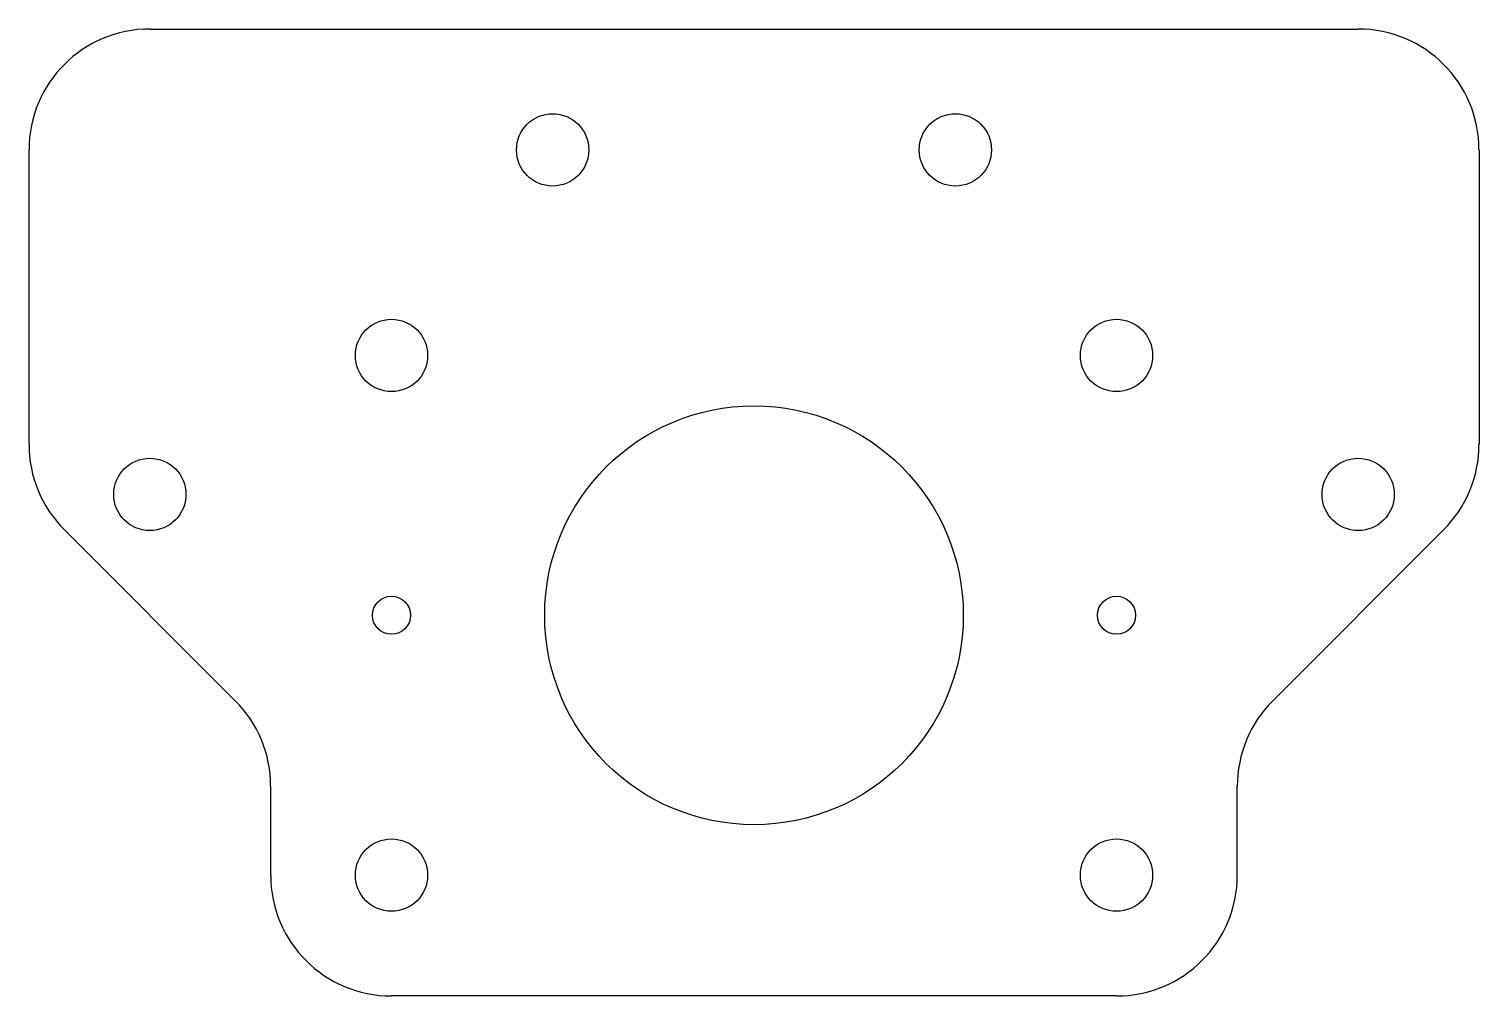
# Model space of a CAD drawing. Header units: millimetres. Extents: x 0 to 76.2, y -50.8 to 0.
import ezdxf

# ---------------------------------------------------------------- set-up
doc = ezdxf.new("R2010")
doc.units = ezdxf.units.MM

msp = doc.modelspace()

# ---------------------------------------------------------------- linework, layer by layer
at = {"color": 7, "linetype": 'Continuous', "lineweight": 25}
for p, q in [((6.35, 0), (69.85, 0)), ((0, -21.82), (0, -6.35)), ((76.2, -6.35), (76.2, -21.82)), ((1.86, -26.31), (10.84, -35.29)), ((65.36, -35.29), (74.34, -26.31)), ((12.7, -39.78), (12.7, -44.45)), ((63.5, -44.45), (63.5, -39.78)), ((57.15, -50.8), (19.05, -50.8))]:
    msp.add_line(p, q, dxfattribs=at)
for centre, radius in [((27.517, -6.35), 1.899), ((48.683, -6.35), 1.899), ((19.05, -17.15), 1.899), ((57.15, -17.15), 1.899), ((38.1, -30.8), 11), ((6.35, -24.45), 1.899), ((69.85, -24.45), 1.899), ((19.05, -30.8), 1), ((57.15, -30.8), 1), ((19.05, -44.45), 1.899), ((57.15, -44.45), 1.899)]:
    msp.add_circle(centre, radius, dxfattribs=at)
for centre, start, end in [((6.35, -6.35), 90, 180), ((69.85, -6.35), 0, 90), ((6.35, -21.82), 180, 225), ((69.85, -21.82), 315, 0), ((6.35, -39.78), 0, 45), ((69.85, -39.78), 135, 180), ((19.05, -44.45), 180, 270), ((57.15, -44.45), 270, 0)]:
    msp.add_arc(centre, 6.35, start, end, dxfattribs=at)

doc.saveas('drawing.dxf')
